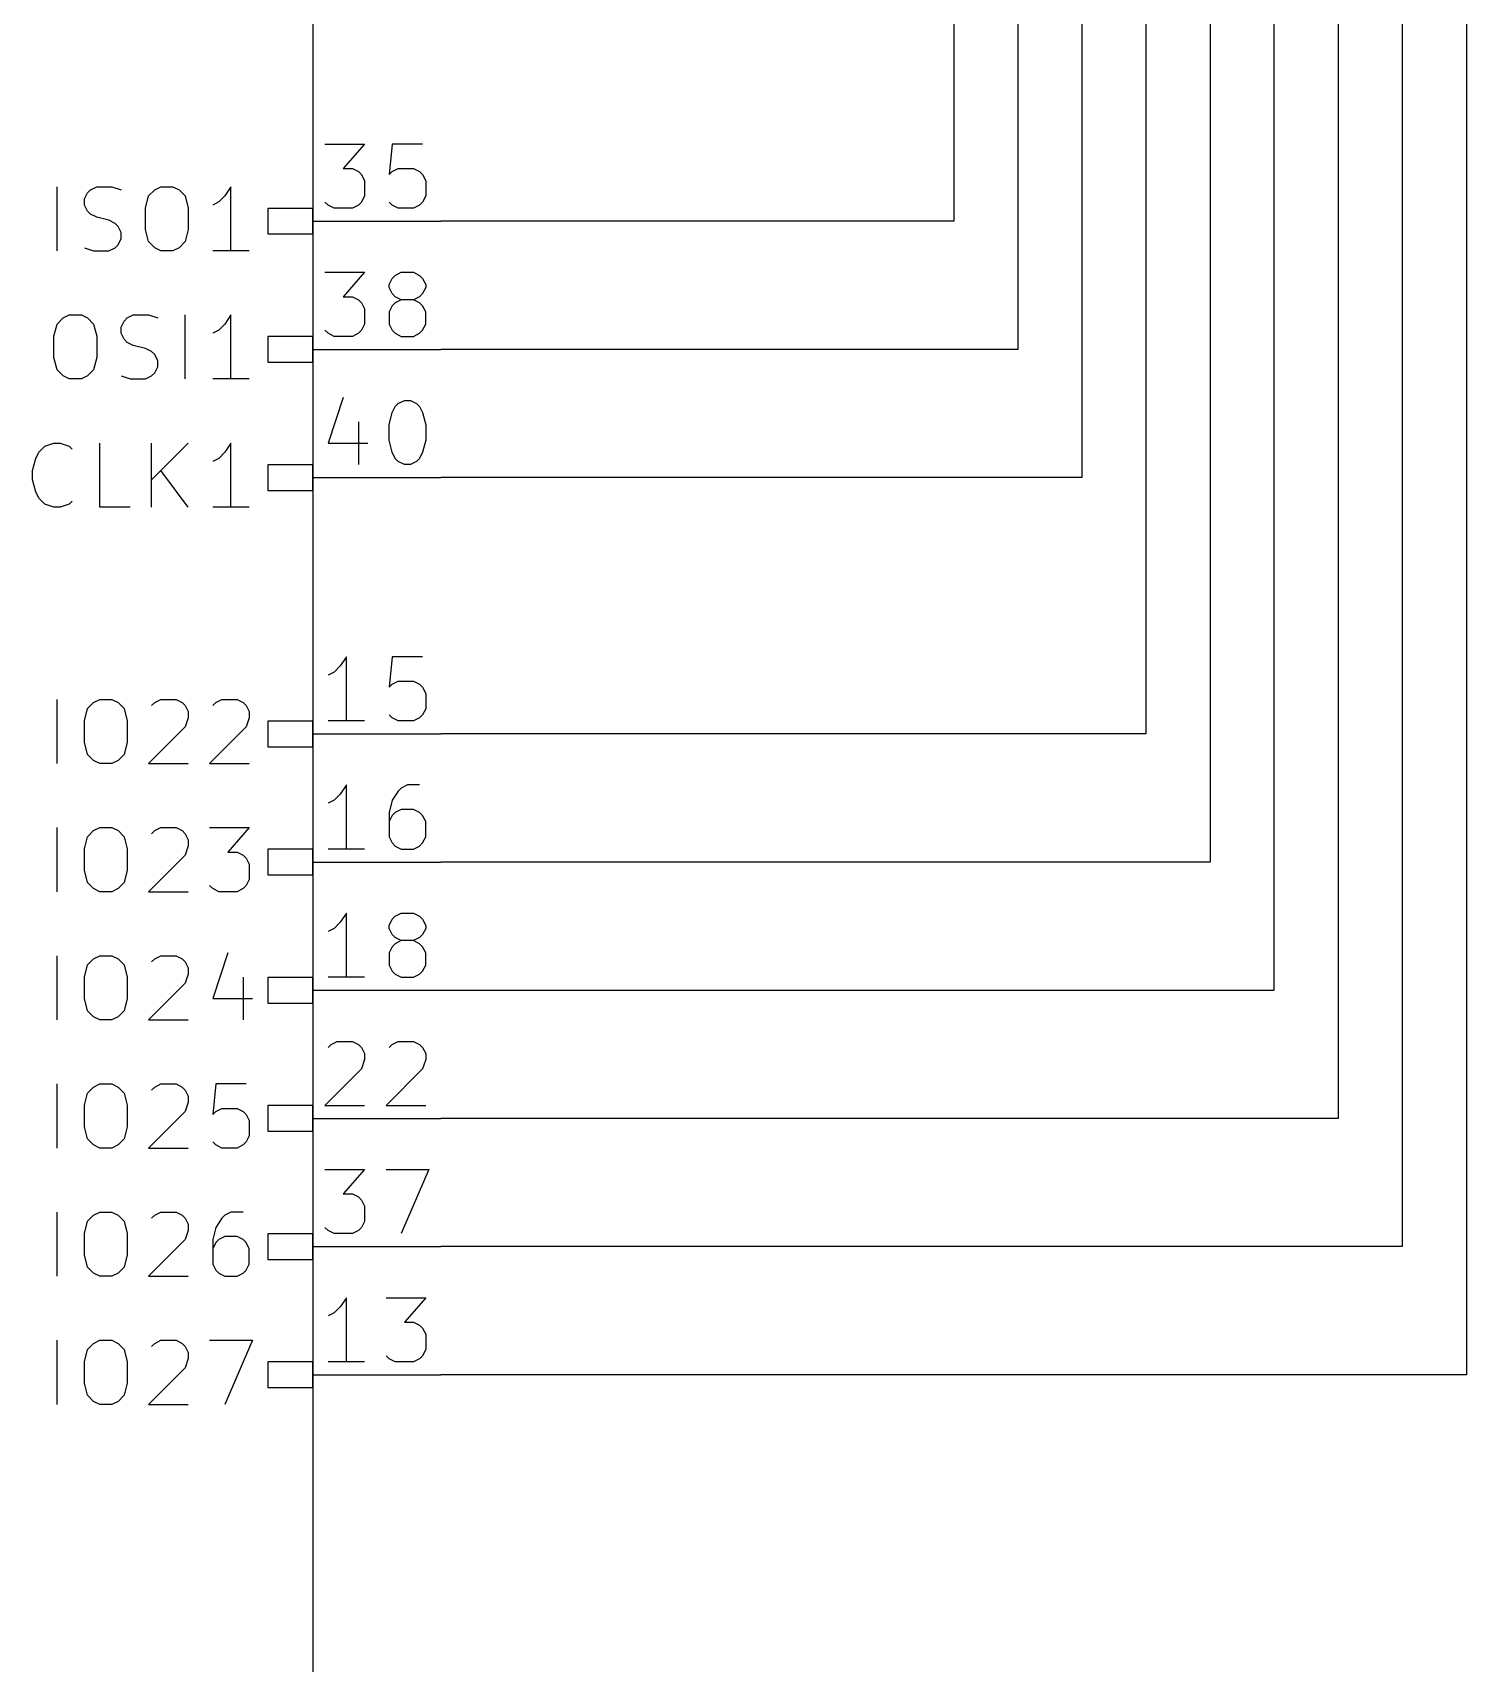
# Model space of a CAD drawing. Extents: x 0.4 to 11.3, y -7.9 to -0.4.
# Drawn here: x 7.731 to 8.85, y -4.075 to -2.803 of the extents above; entities that cross this region are included whole.
import ezdxf

# ---------------------------------------------------------------- set-up
doc = ezdxf.new("R2010")
doc.units = 0
doc.header["$MEASUREMENT"] = 0
for name, color, linetype in [('CYAN2', 4, 'CONTINUOUS'), ('GREEN3', 91, 'CONTINUOUS'), ('LYELLOW', 51, 'CONTINUOUS'), ('RED2', 1, 'CONTINUOUS'), ('RED3', 11, 'CONTINUOUS')]:
    doc.layers.add(name, color=color, linetype=linetype)

msp = doc.modelspace()

# ---------------------------------------------------------------- linework, layer by layer
at = {"layer": 'CYAN2', "linetype": 'CONTINUOUS'}
for p, q in [((7.75047, -2.97313), (7.75047, -2.92313)), ((7.77428, -2.92789), (7.77667, -2.92551)), ((7.77667, -2.92551), (7.78143, -2.92313)), ((7.78143, -2.92313), (7.79333, -2.92313)), ((7.79333, -2.92313), (7.80048, -2.92551)), ((7.8219, -2.93028), (7.82667, -2.92551)), ((7.82667, -2.92551), (7.83143, -2.92313)), ((7.83143, -2.92313), (7.84095, -2.92313)), ((7.84095, -2.92313), (7.84571, -2.92551)), ((7.84571, -2.92551), (7.85047, -2.93028)), ((7.88619, -2.92313), (7.88143, -2.93028)), ((7.88619, -2.97313), (7.88619, -2.92313)), ((7.77191, -2.93265), (7.77428, -2.92789)), ((7.77191, -2.93742), (7.77191, -2.93265)), ((7.77428, -2.94218), (7.77191, -2.93742)), ((7.81952, -2.9398), (7.8219, -2.93028)), ((7.85047, -2.93028), (7.85285, -2.9398)), ((7.87667, -2.93504), (7.87191, -2.93742)), ((7.88143, -2.93028), (7.87667, -2.93504)), ((7.77667, -2.94456), (7.77428, -2.94218)), ((7.78143, -2.94694), (7.77667, -2.94456)), ((7.79095, -2.94932), (7.78143, -2.94694)), ((7.79571, -2.9517), (7.79095, -2.94932)), ((7.79809, -2.95408), (7.79571, -2.9517)), ((7.81952, -2.95646), (7.81952, -2.9398)), ((7.85285, -2.9398), (7.85285, -2.95646)), ((7.80048, -2.95885), (7.79809, -2.95408)), ((7.79809, -2.96837), (7.80048, -2.96361)), ((7.80048, -2.96361), (7.80048, -2.95885)), ((7.8219, -2.96599), (7.81952, -2.95646)), ((7.85285, -2.95646), (7.85047, -2.96599)), ((7.77191, -2.97075), (7.77905, -2.97313)), ((7.77905, -2.97313), (7.79095, -2.97313)), ((7.79095, -2.97313), (7.79571, -2.97075)), ((7.79571, -2.97075), (7.79809, -2.96837)), ((7.82667, -2.97075), (7.8219, -2.96599)), ((7.83143, -2.97313), (7.82667, -2.97075)), ((7.84095, -2.97313), (7.83143, -2.97313)), ((7.84571, -2.97075), (7.84095, -2.97313)), ((7.85047, -2.96599), (7.84571, -2.97075)), ((7.90048, -2.97313), (7.87191, -2.97313)), ((7.75047, -3.03028), (7.75524, -3.02551)), ((7.75524, -3.02551), (7.76, -3.02313)), ((7.76, -3.02313), (7.76952, -3.02313)), ((7.76952, -3.02313), (7.77428, -3.02551)), ((7.77428, -3.02551), (7.77904, -3.03028)), ((7.80048, -3.03265), (7.80285, -3.02789)), ((7.80285, -3.02789), (7.80524, -3.02551)), ((7.80524, -3.02551), (7.81, -3.02313)), ((7.81, -3.02313), (7.8219, -3.02313)), ((7.8219, -3.02313), (7.82905, -3.02551)), ((7.85047, -3.07313), (7.85047, -3.02313)), ((7.88619, -3.02313), (7.88143, -3.03028)), ((7.88619, -3.07313), (7.88619, -3.02313)), ((7.74809, -3.0398), (7.75047, -3.03028)), ((7.74809, -3.05646), (7.74809, -3.0398)), ((7.77904, -3.03028), (7.78143, -3.0398)), ((7.78143, -3.0398), (7.78143, -3.05646)), ((7.80048, -3.03742), (7.80048, -3.03265)), ((7.80285, -3.04218), (7.80048, -3.03742)), ((7.87667, -3.03504), (7.87191, -3.03742)), ((7.88143, -3.03028), (7.87667, -3.03504)), ((7.80524, -3.04456), (7.80285, -3.04218)), ((7.81, -3.04694), (7.80524, -3.04456)), ((7.81952, -3.04932), (7.81, -3.04694)), ((7.82428, -3.0517), (7.81952, -3.04932)), ((7.82667, -3.05408), (7.82428, -3.0517)), ((7.75047, -3.06599), (7.74809, -3.05646)), ((7.75524, -3.07075), (7.75047, -3.06599)), ((7.77904, -3.06599), (7.77428, -3.07075)), ((7.78143, -3.05646), (7.77904, -3.06599)), ((7.82905, -3.05885), (7.82667, -3.05408)), ((7.82667, -3.06837), (7.82905, -3.06361)), ((7.82905, -3.06361), (7.82905, -3.05885)), ((7.76, -3.07313), (7.75524, -3.07075)), ((7.76952, -3.07313), (7.76, -3.07313)), ((7.77428, -3.07075), (7.76952, -3.07313)), ((7.80048, -3.07075), (7.80762, -3.07313)), ((7.80762, -3.07313), (7.81952, -3.07313)), ((7.81952, -3.07313), (7.82428, -3.07075)), ((7.82428, -3.07075), (7.82667, -3.06837)), ((7.90048, -3.07313), (7.87191, -3.07313)), ((7.73619, -3.13028), (7.74095, -3.12551)), ((7.74095, -3.12551), (7.74809, -3.12313)), ((7.74809, -3.12313), (7.75285, -3.12313)), ((7.75285, -3.12313), (7.76, -3.12551)), ((7.76, -3.12551), (7.76238, -3.12789)), ((7.78381, -3.17313), (7.78381, -3.12313)), ((7.82428, -3.17313), (7.82428, -3.12313)), ((7.85285, -3.12313), (7.82428, -3.1517)), ((7.88619, -3.12313), (7.88143, -3.13028)), ((7.88619, -3.17313), (7.88619, -3.12313)), ((7.73143, -3.14456), (7.73381, -3.13504)), ((7.73381, -3.13504), (7.73619, -3.13028)), ((7.87667, -3.13504), (7.87191, -3.13742)), ((7.88143, -3.13028), (7.87667, -3.13504)), ((7.73143, -3.1517), (7.73143, -3.14456)), ((7.73381, -3.16122), (7.73143, -3.1517)), ((7.85285, -3.17313), (7.83143, -3.14456)), ((7.73619, -3.16599), (7.73381, -3.16122)), ((7.74095, -3.17075), (7.73619, -3.16599)), ((7.74809, -3.17313), (7.74095, -3.17075)), ((7.75285, -3.17313), (7.74809, -3.17313)), ((7.76, -3.17075), (7.75285, -3.17313)), ((7.76238, -3.16837), (7.76, -3.17075)), ((7.80762, -3.17313), (7.78381, -3.17313)), ((7.90048, -3.17313), (7.87191, -3.17313)), ((7.75047, -3.37313), (7.75047, -3.32313)), ((7.77191, -3.3398), (7.77428, -3.33028)), ((7.77428, -3.33028), (7.77905, -3.32551)), ((7.77905, -3.32551), (7.78381, -3.32313)), ((7.78381, -3.32313), (7.79333, -3.32313)), ((7.79333, -3.32313), (7.79809, -3.32551)), ((7.79809, -3.32551), (7.80285, -3.33028)), ((7.80285, -3.33028), (7.80524, -3.3398)), ((7.82429, -3.32789), (7.82667, -3.32551)), ((7.82667, -3.32551), (7.83143, -3.32313)), ((7.83143, -3.32313), (7.84333, -3.32313)), ((7.84333, -3.32313), (7.84809, -3.32551)), ((7.84809, -3.32551), (7.85048, -3.32789)), ((7.85048, -3.32789), (7.85286, -3.33265)), ((7.85286, -3.33265), (7.85286, -3.33742)), ((7.87191, -3.32789), (7.87428, -3.32551)), ((7.87428, -3.32551), (7.87905, -3.32313)), ((7.87905, -3.32313), (7.89095, -3.32313)), ((7.89095, -3.32313), (7.89571, -3.32551)), ((7.89571, -3.32551), (7.89809, -3.32789)), ((7.89809, -3.32789), (7.90048, -3.33265)), ((7.90048, -3.33265), (7.90048, -3.33742)), ((7.77191, -3.35646), (7.77191, -3.3398)), ((7.80524, -3.3398), (7.80524, -3.35646)), ((7.85048, -3.34456), (7.82191, -3.37313)), ((7.85286, -3.33742), (7.85048, -3.34456)), ((7.89809, -3.34456), (7.86952, -3.37313)), ((7.90048, -3.33742), (7.89809, -3.34456)), ((7.77428, -3.36599), (7.77191, -3.35646)), ((7.80524, -3.35646), (7.80285, -3.36599)), ((7.77905, -3.37075), (7.77428, -3.36599)), ((7.78381, -3.37313), (7.77905, -3.37075)), ((7.79809, -3.37075), (7.79333, -3.37313)), ((7.80285, -3.36599), (7.79809, -3.37075)), ((7.79333, -3.37313), (7.78381, -3.37313)), ((7.82191, -3.37313), (7.85286, -3.37313)), ((7.86952, -3.37313), (7.90048, -3.37313)), ((7.75047, -3.47313), (7.75047, -3.42313)), ((7.77191, -3.4398), (7.77428, -3.43028)), ((7.77428, -3.43028), (7.77905, -3.42551)), ((7.77905, -3.42551), (7.78381, -3.42313)), ((7.78381, -3.42313), (7.79333, -3.42313)), ((7.79333, -3.42313), (7.79809, -3.42551)), ((7.79809, -3.42551), (7.80285, -3.43028)), ((7.80285, -3.43028), (7.80524, -3.4398)), ((7.82429, -3.42789), (7.82667, -3.42551)), ((7.82667, -3.42551), (7.83143, -3.42313)), ((7.83143, -3.42313), (7.84333, -3.42313)), ((7.84333, -3.42313), (7.84809, -3.42551)), ((7.84809, -3.42551), (7.85048, -3.42789)), ((7.85048, -3.42789), (7.85286, -3.43265)), ((7.85286, -3.43265), (7.85286, -3.43742)), ((7.86952, -3.42313), (7.90048, -3.42313)), ((7.90048, -3.42313), (7.88381, -3.44218)), ((7.77191, -3.45646), (7.77191, -3.4398)), ((7.80524, -3.4398), (7.80524, -3.45646)), ((7.85048, -3.44456), (7.82191, -3.47313)), ((7.85286, -3.43742), (7.85048, -3.44456)), ((7.88381, -3.44218), (7.89095, -3.44218)), ((7.89095, -3.44218), (7.89571, -3.44456)), ((7.89571, -3.44456), (7.89809, -3.44694)), ((7.89809, -3.44694), (7.90048, -3.4517)), ((7.77428, -3.46599), (7.77191, -3.45646)), ((7.80524, -3.45646), (7.80285, -3.46599)), ((7.90048, -3.4517), (7.90048, -3.46361)), ((7.77905, -3.47075), (7.77428, -3.46599)), ((7.78381, -3.47313), (7.77905, -3.47075)), ((7.79333, -3.47313), (7.78381, -3.47313)), ((7.79809, -3.47075), (7.79333, -3.47313)), ((7.80285, -3.46599), (7.79809, -3.47075)), ((7.82191, -3.47313), (7.85286, -3.47313)), ((7.87191, -3.47075), (7.86952, -3.46837)), ((7.87667, -3.47313), (7.87191, -3.47075)), ((7.89095, -3.47313), (7.87667, -3.47313)), ((7.89571, -3.47075), (7.89095, -3.47313)), ((7.89809, -3.46837), (7.89571, -3.47075)), ((7.90048, -3.46361), (7.89809, -3.46837)), ((7.75047, -3.57313), (7.75047, -3.52313)), ((7.77905, -3.52551), (7.78381, -3.52313)), ((7.78381, -3.52313), (7.79333, -3.52313)), ((7.79333, -3.52313), (7.79809, -3.52551)), ((7.82667, -3.52551), (7.83143, -3.52313)), ((7.83143, -3.52313), (7.84333, -3.52313)), ((7.84333, -3.52313), (7.84809, -3.52551)), ((7.88381, -3.52075), (7.87191, -3.55646)), ((7.77191, -3.5398), (7.77428, -3.53028)), ((7.77428, -3.53028), (7.77905, -3.52551)), ((7.79809, -3.52551), (7.80285, -3.53028)), ((7.80285, -3.53028), (7.80524, -3.5398)), ((7.82429, -3.52789), (7.82667, -3.52551)), ((7.84809, -3.52551), (7.85048, -3.52789)), ((7.85048, -3.52789), (7.85286, -3.53265)), ((7.85286, -3.53265), (7.85286, -3.53742)), ((7.77191, -3.55646), (7.77191, -3.5398)), ((7.80524, -3.5398), (7.80524, -3.55646)), ((7.85048, -3.54456), (7.82191, -3.57313)), ((7.85286, -3.53742), (7.85048, -3.54456)), ((7.89571, -3.5398), (7.89571, -3.57313)), ((7.77428, -3.56599), (7.77191, -3.55646)), ((7.80524, -3.55646), (7.80285, -3.56599)), ((7.87191, -3.55646), (7.90285, -3.55646)), ((7.77905, -3.57075), (7.77428, -3.56599)), ((7.78381, -3.57313), (7.77905, -3.57075)), ((7.79333, -3.57313), (7.78381, -3.57313)), ((7.79809, -3.57075), (7.79333, -3.57313)), ((7.80285, -3.56599), (7.79809, -3.57075)), ((7.82191, -3.57313), (7.85286, -3.57313)), ((7.75047, -3.67313), (7.75047, -3.62313)), ((7.77428, -3.63028), (7.77905, -3.62551)), ((7.77905, -3.62551), (7.78381, -3.62313)), ((7.78381, -3.62313), (7.79333, -3.62313)), ((7.79333, -3.62313), (7.79809, -3.62551)), ((7.79809, -3.62551), (7.80285, -3.63028)), ((7.82429, -3.62789), (7.82667, -3.62551)), ((7.82667, -3.62551), (7.83143, -3.62313)), ((7.83143, -3.62313), (7.84333, -3.62313)), ((7.84333, -3.62313), (7.84809, -3.62551)), ((7.84809, -3.62551), (7.85048, -3.62789)), ((7.87428, -3.62313), (7.87191, -3.64694)), ((7.89809, -3.62313), (7.87428, -3.62313)), ((7.77191, -3.6398), (7.77428, -3.63028)), ((7.80285, -3.63028), (7.80524, -3.6398)), ((7.85048, -3.62789), (7.85286, -3.63265)), ((7.85286, -3.63742), (7.85048, -3.64456)), ((7.85286, -3.63265), (7.85286, -3.63742)), ((7.77191, -3.65646), (7.77191, -3.6398)), ((7.80524, -3.6398), (7.80524, -3.65646)), ((7.85048, -3.64456), (7.82191, -3.67313)), ((7.87191, -3.64694), (7.87428, -3.64456)), ((7.87428, -3.64456), (7.87905, -3.64218)), ((7.87905, -3.64218), (7.89095, -3.64218)), ((7.89095, -3.64218), (7.89571, -3.64456)), ((7.89571, -3.64456), (7.89809, -3.64694)), ((7.89809, -3.64694), (7.90048, -3.6517)), ((7.77428, -3.66599), (7.77191, -3.65646)), ((7.80524, -3.65646), (7.80285, -3.66599)), ((7.90048, -3.66361), (7.89809, -3.66837)), ((7.90048, -3.6517), (7.90048, -3.66361)), ((7.77905, -3.67075), (7.77428, -3.66599)), ((7.78381, -3.67313), (7.77905, -3.67075)), ((7.79333, -3.67313), (7.78381, -3.67313)), ((7.79809, -3.67075), (7.79333, -3.67313)), ((7.80285, -3.66599), (7.79809, -3.67075)), ((7.82191, -3.67313), (7.85286, -3.67313)), ((7.87428, -3.67075), (7.87191, -3.66837)), ((7.87905, -3.67313), (7.87428, -3.67075)), ((7.89095, -3.67313), (7.87905, -3.67313)), ((7.89571, -3.67075), (7.89095, -3.67313)), ((7.89809, -3.66837), (7.89571, -3.67075)), ((7.75047, -3.77313), (7.75047, -3.72313)), ((7.77428, -3.73028), (7.77905, -3.72551)), ((7.77905, -3.72551), (7.78381, -3.72313)), ((7.78381, -3.72313), (7.79333, -3.72313)), ((7.79333, -3.72313), (7.79809, -3.72551)), ((7.79809, -3.72551), (7.80285, -3.73028)), ((7.82429, -3.72789), (7.82667, -3.72551)), ((7.82667, -3.72551), (7.83143, -3.72313)), ((7.83143, -3.72313), (7.84333, -3.72313)), ((7.84333, -3.72313), (7.84809, -3.72551)), ((7.84809, -3.72551), (7.85048, -3.72789)), ((7.88143, -3.72551), (7.87905, -3.72789)), ((7.88619, -3.72313), (7.88143, -3.72551)), ((7.89571, -3.72313), (7.88619, -3.72313)), ((7.77191, -3.7398), (7.77428, -3.73028)), ((7.77191, -3.75646), (7.77191, -3.7398)), ((7.80285, -3.73028), (7.80524, -3.7398)), ((7.80524, -3.7398), (7.80524, -3.75646)), ((7.85048, -3.72789), (7.85286, -3.73265)), ((7.85286, -3.73742), (7.85048, -3.74456)), ((7.85286, -3.73265), (7.85286, -3.73742)), ((7.87428, -3.73504), (7.87191, -3.74456)), ((7.87905, -3.72789), (7.87428, -3.73504)), ((7.85048, -3.74456), (7.82191, -3.77313)), ((7.87191, -3.74456), (7.87191, -3.76361)), ((7.87428, -3.74694), (7.87191, -3.7517)), ((7.87667, -3.74456), (7.87428, -3.74694)), ((7.88143, -3.74218), (7.87667, -3.74456)), ((7.89095, -3.74218), (7.88143, -3.74218)), ((7.89571, -3.74456), (7.89095, -3.74218)), ((7.89809, -3.74694), (7.89571, -3.74456)), ((7.90048, -3.7517), (7.89809, -3.74694)), ((7.90048, -3.76361), (7.90048, -3.7517)), ((7.77428, -3.76599), (7.77191, -3.75646)), ((7.77905, -3.77075), (7.77428, -3.76599)), ((7.80285, -3.76599), (7.79809, -3.77075)), ((7.80524, -3.75646), (7.80285, -3.76599)), ((7.87191, -3.76361), (7.87428, -3.76837)), ((7.89809, -3.76837), (7.90048, -3.76361)), ((7.78381, -3.77313), (7.77905, -3.77075)), ((7.79333, -3.77313), (7.78381, -3.77313)), ((7.79809, -3.77075), (7.79333, -3.77313)), ((7.82191, -3.77313), (7.85286, -3.77313)), ((7.87428, -3.76837), (7.87667, -3.77075)), ((7.87667, -3.77075), (7.88143, -3.77313)), ((7.88143, -3.77313), (7.89095, -3.77313)), ((7.89095, -3.77313), (7.89571, -3.77075)), ((7.89571, -3.77075), (7.89809, -3.76837)), ((7.75047, -3.87313), (7.75047, -3.82313)), ((7.77428, -3.83028), (7.77905, -3.82551)), ((7.77905, -3.82551), (7.78381, -3.82313)), ((7.78381, -3.82313), (7.79333, -3.82313)), ((7.79333, -3.82313), (7.79809, -3.82551)), ((7.79809, -3.82551), (7.80285, -3.83028)), ((7.82429, -3.82789), (7.82667, -3.82551)), ((7.82667, -3.82551), (7.83143, -3.82313)), ((7.83143, -3.82313), (7.84333, -3.82313)), ((7.84333, -3.82313), (7.84809, -3.82551)), ((7.84809, -3.82551), (7.85048, -3.82789)), ((7.85048, -3.82789), (7.85286, -3.83265)), ((7.86952, -3.82313), (7.90285, -3.82313)), ((7.90285, -3.82313), (7.88143, -3.87313)), ((7.77191, -3.8398), (7.77428, -3.83028)), ((7.77191, -3.85646), (7.77191, -3.8398)), ((7.80285, -3.83028), (7.80524, -3.8398)), ((7.80524, -3.8398), (7.80524, -3.85646)), ((7.85286, -3.83742), (7.85048, -3.84456)), ((7.85286, -3.83265), (7.85286, -3.83742)), ((7.85048, -3.84456), (7.82191, -3.87313)), ((7.77428, -3.86599), (7.77191, -3.85646)), ((7.77905, -3.87075), (7.77428, -3.86599)), ((7.80285, -3.86599), (7.79809, -3.87075)), ((7.80524, -3.85646), (7.80285, -3.86599)), ((7.78381, -3.87313), (7.77905, -3.87075)), ((7.79333, -3.87313), (7.78381, -3.87313)), ((7.79809, -3.87075), (7.79333, -3.87313)), ((7.82191, -3.87313), (7.85286, -3.87313))]:
    msp.add_line(p, q, dxfattribs=at)
at = {"layer": 'GREEN3', "linetype": 'CONTINUOUS'}
for p, q in [((8.85, -0.65), (8.85, -3.85)), ((8.8, -0.7), (8.8, -3.75)), ((8.75, -0.75), (8.75, -3.65)), ((8.7, -3.55), (8.7, -0.8)), ((8.65, -0.85), (8.65, -3.45)), ((8.6, -0.9), (8.6, -3.35)), ((8.55, -0.95), (8.55, -3.15)), ((8.5, -1), (8.5, -3.05)), ((8.45, -1.05), (8.45, -2.95)), ((8.45, -2.95), (8.05, -2.95)), ((8.5, -3.05), (8.05, -3.05)), ((8.55, -3.15), (8.05, -3.15)), ((8.6, -3.35), (8.05, -3.35)), ((8.65, -3.45), (8.05, -3.45)), ((8.05, -3.55), (8.7, -3.55)), ((8.75, -3.65), (8.05, -3.65)), ((8.8, -3.75), (8.05, -3.75)), ((8.85, -3.85), (8.05, -3.85))]:
    msp.add_line(p, q, dxfattribs=at)
at = {"layer": 'LYELLOW', "linetype": 'CONTINUOUS'}
msp.add_line((7.95, -1.95), (7.95, -5.75), dxfattribs=at)
at = {"layer": 'RED2', "linetype": 'CONTINUOUS'}
for p, q in [((7.95, -1.95), (7.95, -5.75)), ((7.915, -2.94), (7.915, -2.96)), ((7.95, -2.94), (7.915, -2.94)), ((7.95, -2.96), (7.95, -2.94)), ((7.95, -2.95), (8.05, -2.95)), ((7.915, -2.96), (7.95, -2.96)), ((7.915, -3.04), (7.915, -3.06)), ((7.95, -3.04), (7.915, -3.04)), ((7.95, -3.06), (7.95, -3.04)), ((7.95, -3.05), (8.05, -3.05)), ((7.915, -3.06), (7.95, -3.06)), ((7.915, -3.14), (7.915, -3.16)), ((7.95, -3.14), (7.915, -3.14)), ((7.95, -3.16), (7.95, -3.14)), ((7.95, -3.15), (8.05, -3.15)), ((7.915, -3.16), (7.95, -3.16)), ((7.915, -3.34), (7.915, -3.36)), ((7.95, -3.34), (7.915, -3.34)), ((7.95, -3.36), (7.95, -3.34)), ((7.95, -3.35), (8.05, -3.35)), ((7.915, -3.36), (7.95, -3.36)), ((7.915, -3.44), (7.915, -3.46)), ((7.95, -3.44), (7.915, -3.44)), ((7.95, -3.46), (7.95, -3.44)), ((7.915, -3.46), (7.95, -3.46)), ((7.95, -3.45), (8.05, -3.45)), ((7.915, -3.54), (7.915, -3.56)), ((7.95, -3.54), (7.915, -3.54)), ((7.95, -3.56), (7.95, -3.54)), ((7.915, -3.56), (7.95, -3.56)), ((7.95, -3.55), (8.05, -3.55)), ((7.915, -3.64), (7.915, -3.66)), ((7.95, -3.64), (7.915, -3.64)), ((7.95, -3.66), (7.95, -3.64)), ((7.95, -3.65), (8.05, -3.65)), ((7.915, -3.66), (7.95, -3.66)), ((7.915, -3.74), (7.915, -3.76)), ((7.95, -3.74), (7.915, -3.74)), ((7.95, -3.76), (7.95, -3.74)), ((7.95, -3.75), (8.05, -3.75)), ((7.915, -3.76), (7.95, -3.76)), ((7.915, -3.84), (7.915, -3.86)), ((7.95, -3.84), (7.915, -3.84)), ((7.95, -3.86), (7.95, -3.84)), ((7.95, -3.85), (8.05, -3.85)), ((7.915, -3.86), (7.95, -3.86))]:
    msp.add_line(p, q, dxfattribs=at)
at = {"layer": 'RED3', "linetype": 'CONTINUOUS'}
for p, q in [((7.95952, -2.88988), (7.99048, -2.88988)), ((7.99048, -2.88988), (7.97381, -2.90893)), ((8.0119, -2.88988), (8.00952, -2.91369)), ((8.03571, -2.88988), (8.0119, -2.88988)), ((7.97381, -2.90893), (7.98095, -2.90893)), ((7.98095, -2.90893), (7.98571, -2.91131)), ((7.98571, -2.91131), (7.98809, -2.91369)), ((8.00952, -2.91369), (8.0119, -2.91131)), ((8.0119, -2.91131), (8.01667, -2.90893)), ((8.01667, -2.90893), (8.02857, -2.90893)), ((8.02857, -2.90893), (8.03333, -2.91131)), ((8.03333, -2.91131), (8.03571, -2.91369)), ((7.98809, -2.91369), (7.99048, -2.91845)), ((7.99048, -2.91845), (7.99048, -2.93035)), ((8.03571, -2.91369), (8.03809, -2.91845)), ((8.03809, -2.91845), (8.03809, -2.93035)), ((7.96191, -2.9375), (7.95952, -2.93512)), ((7.96667, -2.93988), (7.96191, -2.9375)), ((7.98571, -2.9375), (7.98095, -2.93988)), ((7.98809, -2.93512), (7.98571, -2.9375)), ((7.99048, -2.93035), (7.98809, -2.93512)), ((8.0119, -2.9375), (8.00952, -2.93512)), ((8.01667, -2.93988), (8.0119, -2.9375)), ((8.03333, -2.9375), (8.02857, -2.93988)), ((8.03571, -2.93512), (8.03333, -2.9375)), ((8.03809, -2.93035), (8.03571, -2.93512)), ((7.98095, -2.93988), (7.96667, -2.93988)), ((8.02857, -2.93988), (8.01667, -2.93988)), ((7.95952, -2.98988), (7.99048, -2.98988)), ((7.99048, -2.98988), (7.97381, -3.00893)), ((8.01428, -2.99226), (8.01905, -2.98988)), ((8.01905, -2.98988), (8.02857, -2.98988)), ((8.02857, -2.98988), (8.03333, -2.99226)), ((8.00952, -2.9994), (8.0119, -2.99464)), ((8.00952, -3.00178), (8.00952, -2.9994)), ((8.0119, -3.00655), (8.00952, -3.00178)), ((8.0119, -2.99464), (8.01428, -2.99226)), ((8.03333, -2.99226), (8.03571, -2.99464)), ((8.03571, -2.99464), (8.03809, -2.9994)), ((8.03809, -3.00178), (8.03571, -3.00655)), ((8.03809, -2.9994), (8.03809, -3.00178)), ((7.97381, -3.00893), (7.98095, -3.00893)), ((7.98095, -3.00893), (7.98571, -3.01131)), ((7.98571, -3.01131), (7.98809, -3.01369)), ((7.98809, -3.01369), (7.99048, -3.01845)), ((8.01428, -3.00893), (8.0119, -3.00655)), ((8.01428, -3.01369), (8.0119, -3.01607)), ((8.01905, -3.01131), (8.01428, -3.00893)), ((8.01905, -3.01131), (8.01428, -3.01369)), ((8.02857, -3.01131), (8.01905, -3.01131)), ((8.03333, -3.00893), (8.02857, -3.01131)), ((8.03333, -3.01369), (8.02857, -3.01131)), ((8.03571, -3.00655), (8.03333, -3.00893)), ((8.03571, -3.01607), (8.03333, -3.01369)), ((7.99048, -3.01845), (7.99048, -3.03035)), ((8.0119, -3.01607), (8.00952, -3.02083)), ((8.00952, -3.02083), (8.00952, -3.03035)), ((8.03809, -3.02083), (8.03571, -3.01607)), ((8.03809, -3.03035), (8.03809, -3.02083)), ((7.96191, -3.0375), (7.95952, -3.03512)), ((7.96667, -3.03988), (7.96191, -3.0375)), ((7.98095, -3.03988), (7.96667, -3.03988)), ((7.98571, -3.0375), (7.98095, -3.03988)), ((7.98809, -3.03512), (7.98571, -3.0375)), ((7.99048, -3.03035), (7.98809, -3.03512)), ((8.00952, -3.03035), (8.0119, -3.03512)), ((8.0119, -3.03512), (8.01428, -3.0375)), ((8.01428, -3.0375), (8.01905, -3.03988)), ((8.01905, -3.03988), (8.02857, -3.03988)), ((8.02857, -3.03988), (8.03333, -3.0375)), ((8.03333, -3.0375), (8.03571, -3.03512)), ((8.03571, -3.03512), (8.03809, -3.03035)), ((7.97381, -3.0875), (7.96191, -3.12321)), ((8.01667, -3.09226), (8.02143, -3.08988)), ((8.02143, -3.08988), (8.02619, -3.08988)), ((8.02619, -3.08988), (8.03095, -3.09226)), ((8.00952, -3.10893), (8.0119, -3.0994)), ((8.0119, -3.0994), (8.01428, -3.09464)), ((8.01428, -3.09464), (8.01667, -3.09226)), ((8.03095, -3.09226), (8.03333, -3.09464)), ((8.03333, -3.09464), (8.03571, -3.0994)), ((8.03571, -3.0994), (8.03809, -3.10893)), ((7.98571, -3.10655), (7.98571, -3.13988)), ((8.00952, -3.12083), (8.00952, -3.10893)), ((8.03809, -3.10893), (8.03809, -3.12083)), ((7.96191, -3.12321), (7.99285, -3.12321)), ((8.0119, -3.13035), (8.00952, -3.12083)), ((8.03809, -3.12083), (8.03571, -3.13035)), ((8.01428, -3.13512), (8.0119, -3.13035)), ((8.01667, -3.1375), (8.01428, -3.13512)), ((8.02143, -3.13988), (8.01667, -3.1375)), ((8.02619, -3.13988), (8.02143, -3.13988)), ((8.03095, -3.1375), (8.02619, -3.13988)), ((8.03333, -3.13512), (8.03095, -3.1375)), ((8.03571, -3.13035), (8.03333, -3.13512)), ((7.97619, -3.28988), (7.97143, -3.29702)), ((7.97619, -3.33988), (7.97619, -3.28988)), ((8.0119, -3.28988), (8.00952, -3.31369)), ((8.03571, -3.28988), (8.0119, -3.28988)), ((7.96667, -3.30178), (7.96191, -3.30417)), ((7.97143, -3.29702), (7.96667, -3.30178)), ((8.00952, -3.31369), (8.0119, -3.31131)), ((8.0119, -3.31131), (8.01667, -3.30893)), ((8.01667, -3.30893), (8.02857, -3.30893)), ((8.02857, -3.30893), (8.03333, -3.31131)), ((8.03333, -3.31131), (8.03571, -3.31369)), ((8.03571, -3.31369), (8.03809, -3.31845)), ((8.03809, -3.31845), (8.03809, -3.33035)), ((8.03809, -3.33035), (8.03571, -3.33512)), ((7.99048, -3.33988), (7.96191, -3.33988)), ((8.0119, -3.3375), (8.00952, -3.33512)), ((8.01667, -3.33988), (8.0119, -3.3375)), ((8.02857, -3.33988), (8.01667, -3.33988)), ((8.03333, -3.3375), (8.02857, -3.33988)), ((8.03571, -3.33512), (8.03333, -3.3375)), ((7.97143, -3.39702), (7.96667, -3.40178)), ((7.97619, -3.38988), (7.97143, -3.39702)), ((7.97619, -3.43988), (7.97619, -3.38988)), ((8.01667, -3.39464), (8.0119, -3.40178)), ((8.01905, -3.39226), (8.01667, -3.39464)), ((8.02381, -3.38988), (8.01905, -3.39226)), ((8.03333, -3.38988), (8.02381, -3.38988)), ((7.96667, -3.40178), (7.96191, -3.40417)), ((8.0119, -3.40178), (8.00952, -3.41131)), ((8.01905, -3.40893), (8.01428, -3.41131)), ((8.02857, -3.40893), (8.01905, -3.40893)), ((8.03333, -3.41131), (8.02857, -3.40893)), ((8.00952, -3.41131), (8.00952, -3.43035)), ((8.0119, -3.41369), (8.00952, -3.41845)), ((8.01428, -3.41131), (8.0119, -3.41369)), ((8.03571, -3.41369), (8.03333, -3.41131)), ((8.03809, -3.41845), (8.03571, -3.41369)), ((8.03809, -3.43035), (8.03809, -3.41845)), ((8.00952, -3.43035), (8.0119, -3.43512)), ((8.0119, -3.43512), (8.01428, -3.4375)), ((8.03333, -3.4375), (8.03571, -3.43512)), ((8.03571, -3.43512), (8.03809, -3.43035)), ((7.99048, -3.43988), (7.96191, -3.43988)), ((8.01428, -3.4375), (8.01905, -3.43988)), ((8.01905, -3.43988), (8.02857, -3.43988)), ((8.02857, -3.43988), (8.03333, -3.4375)), ((7.97143, -3.49702), (7.96667, -3.50178)), ((7.97619, -3.48988), (7.97143, -3.49702)), ((7.97619, -3.53988), (7.97619, -3.48988)), ((8.00952, -3.4994), (8.0119, -3.49464)), ((8.0119, -3.49464), (8.01428, -3.49226)), ((8.01428, -3.49226), (8.01905, -3.48988)), ((8.01905, -3.48988), (8.02857, -3.48988)), ((8.02857, -3.48988), (8.03333, -3.49226)), ((8.03333, -3.49226), (8.03571, -3.49464)), ((8.03571, -3.49464), (8.03809, -3.4994)), ((7.96667, -3.50178), (7.96191, -3.50417)), ((8.00952, -3.50178), (8.00952, -3.4994)), ((8.0119, -3.50655), (8.00952, -3.50178)), ((8.01428, -3.50893), (8.0119, -3.50655)), ((8.01905, -3.51131), (8.01428, -3.50893)), ((8.01905, -3.51131), (8.01428, -3.51369)), ((8.02857, -3.51131), (8.01905, -3.51131)), ((8.03333, -3.50893), (8.02857, -3.51131)), ((8.03333, -3.51369), (8.02857, -3.51131)), ((8.03571, -3.50655), (8.03333, -3.50893)), ((8.03809, -3.50178), (8.03571, -3.50655)), ((8.03809, -3.4994), (8.03809, -3.50178)), ((8.0119, -3.51607), (8.00952, -3.52083)), ((8.00952, -3.52083), (8.00952, -3.53035)), ((8.01428, -3.51369), (8.0119, -3.51607)), ((8.03571, -3.51607), (8.03333, -3.51369)), ((8.03809, -3.52083), (8.03571, -3.51607)), ((8.03809, -3.53035), (8.03809, -3.52083)), ((8.00952, -3.53035), (8.0119, -3.53512)), ((8.0119, -3.53512), (8.01428, -3.5375)), ((8.03333, -3.5375), (8.03571, -3.53512)), ((8.03571, -3.53512), (8.03809, -3.53035)), ((7.99048, -3.53988), (7.96191, -3.53988)), ((8.01428, -3.5375), (8.01905, -3.53988)), ((8.01905, -3.53988), (8.02857, -3.53988)), ((8.02857, -3.53988), (8.03333, -3.5375)), ((7.96191, -3.59464), (7.96428, -3.59226)), ((7.96428, -3.59226), (7.96905, -3.58988)), ((7.96905, -3.58988), (7.98095, -3.58988)), ((7.98095, -3.58988), (7.98571, -3.59226)), ((7.98571, -3.59226), (7.98809, -3.59464)), ((7.98809, -3.59464), (7.99048, -3.5994)), ((7.99048, -3.5994), (7.99048, -3.60417)), ((8.00952, -3.59464), (8.0119, -3.59226)), ((8.0119, -3.59226), (8.01667, -3.58988)), ((8.01667, -3.58988), (8.02857, -3.58988)), ((8.02857, -3.58988), (8.03333, -3.59226)), ((8.03333, -3.59226), (8.03571, -3.59464)), ((8.03571, -3.59464), (8.03809, -3.5994)), ((8.03809, -3.5994), (8.03809, -3.60417)), ((7.98809, -3.61131), (7.95952, -3.63988)), ((7.99048, -3.60417), (7.98809, -3.61131)), ((8.03571, -3.61131), (8.00714, -3.63988)), ((8.03809, -3.60417), (8.03571, -3.61131)), ((7.95952, -3.63988), (7.99048, -3.63988)), ((8.00714, -3.63988), (8.03809, -3.63988)), ((7.95952, -3.68988), (7.99048, -3.68988)), ((7.99048, -3.68988), (7.97381, -3.70893)), ((8.00714, -3.68988), (8.04047, -3.68988)), ((8.04047, -3.68988), (8.01905, -3.73988)), ((7.97381, -3.70893), (7.98095, -3.70893)), ((7.98095, -3.70893), (7.98571, -3.71131)), ((7.98571, -3.71131), (7.98809, -3.71369)), ((7.98809, -3.71369), (7.99048, -3.71845)), ((7.99048, -3.71845), (7.99048, -3.73035)), ((7.96191, -3.7375), (7.95952, -3.73512)), ((7.96667, -3.73988), (7.96191, -3.7375)), ((7.98095, -3.73988), (7.96667, -3.73988)), ((7.98571, -3.7375), (7.98095, -3.73988)), ((7.98809, -3.73512), (7.98571, -3.7375)), ((7.99048, -3.73035), (7.98809, -3.73512)), ((7.97619, -3.78988), (7.97143, -3.79702)), ((7.97619, -3.83988), (7.97619, -3.78988)), ((8.00714, -3.78988), (8.03809, -3.78988)), ((8.03809, -3.78988), (8.02143, -3.80893)), ((7.96667, -3.80178), (7.96191, -3.80417)), ((7.97143, -3.79702), (7.96667, -3.80178)), ((8.02143, -3.80893), (8.02857, -3.80893)), ((8.02857, -3.80893), (8.03333, -3.81131)), ((8.03333, -3.81131), (8.03571, -3.81369)), ((8.03571, -3.81369), (8.03809, -3.81845)), ((8.03809, -3.81845), (8.03809, -3.83035)), ((7.99048, -3.83988), (7.96191, -3.83988)), ((8.00952, -3.8375), (8.00714, -3.83512)), ((8.01428, -3.83988), (8.00952, -3.8375)), ((8.02857, -3.83988), (8.01428, -3.83988)), ((8.03333, -3.8375), (8.02857, -3.83988)), ((8.03571, -3.83512), (8.03333, -3.8375)), ((8.03809, -3.83035), (8.03571, -3.83512))]:
    msp.add_line(p, q, dxfattribs=at)

doc.saveas('drawing.dxf')
